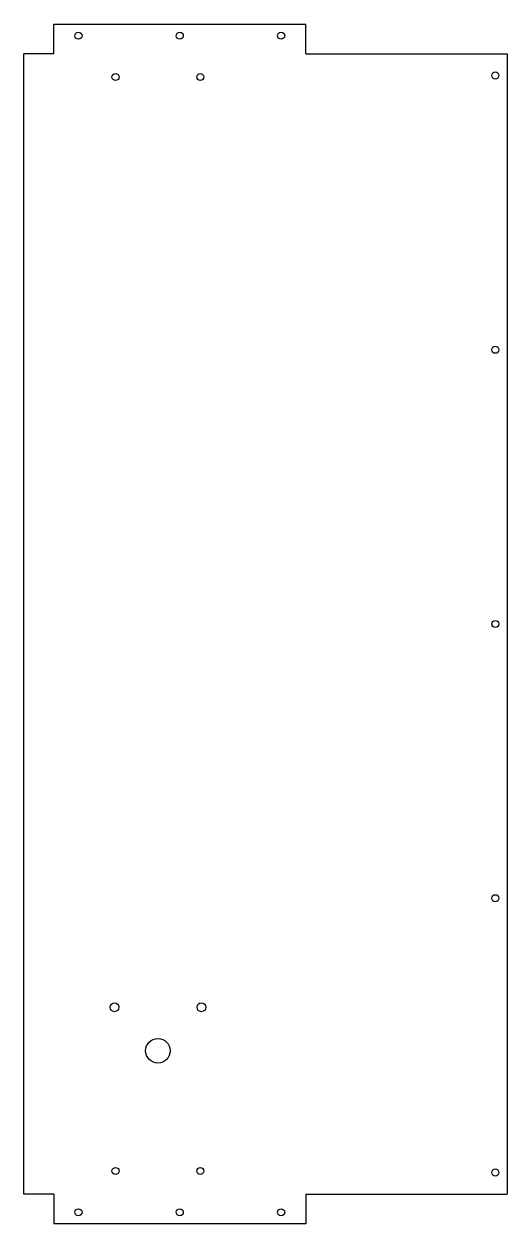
# Model space of a CAD drawing. Header units: millimetres. Extents: x -108 to 226, y -414 to 414.
import ezdxf

# ---------------------------------------------------------------- set-up
doc = ezdxf.new("R2010")
doc.units = ezdxf.units.MM

msp = doc.modelspace()

# ---------------------------------------------------------------- linework, layer by layer
at = {"color": 7, "linetype": 'Continuous', "lineweight": 25}
for p, q in [((-87.08, 393.78), (-87.08, 414.34)), ((-87.08, 414.34), (87.08, 414.34)), ((87.08, 393.78), (87.08, 414.34)), ((-107.64, -393.78), (-107.64, 393.78)), ((-87.08, 393.78), (-107.64, 393.78)), ((87.08, 393.78), (226.08, 393.78)), ((226.08, 393.78), (226.08, -393.78)), ((-87.08, -393.78), (-107.64, -393.78)), ((-87.08, -393.78), (-87.08, -414.34)), ((87.08, -393.78), (87.08, -414.34)), ((87.08, -393.78), (226.08, -393.78)), ((87.08, -414.34), (-87.08, -414.34))]:
    msp.add_line(p, q, dxfattribs=at)
for centre, radius in [((-70, 406.24), 2.45), ((0, 406.24), 2.45), ((70, 406.24), 2.45), ((217.98, 378.78), 2.45), ((-44.4, 377.7), 2.45), ((14.2, 377.7), 2.45), ((217.98, 189.39), 2.45), ((217.98, 0), 2.45), ((217.98, -189.39), 2.45), ((-45.1, -264.71), 3), ((14.9, -264.71), 3), ((-15.1, -294.71), 8.5), ((-44.4, -377.7), 2.45), ((14.2, -377.7), 2.45), ((217.98, -378.78), 2.45), ((-70, -406.24), 2.45), ((0, -406.24), 2.45), ((70, -406.24), 2.45)]:
    msp.add_circle(centre, radius, dxfattribs=at)

doc.saveas('drawing.dxf')
